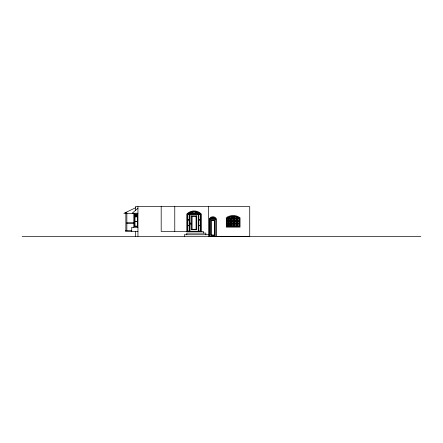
<?xml version="1.0" encoding="UTF-8"?>
<svg xmlns="http://www.w3.org/2000/svg" width="443" height="443" viewBox="0 0 443 443"><rect width="100%" height="100%" fill="white"/><g stroke="black" fill="none" stroke-linecap="round" stroke-linejoin="round"><path stroke-width="0.66" d="M196.559 229.779L196.061 229.286L196.061 216.367L196.559 215.868L191.592 215.868L191.592 229.779L196.559 229.779L196.559 215.868M191.592 229.779L192.09 229.286L192.09 216.367L191.592 215.868M214.705 235.244L214.705 220.177L211.062 220.177L211.062 235.244L214.705 235.244L214.705 220.177M211.062 235.244L211.062 220.177M137.95 208.249L132.152 213.221L137.95 213.221M135.464 207.839L123.879 213.332L134.102 213.332M126.853 212.391L125.856 212.391L125.856 230.609M187.45 231.434L187.45 214.047L200.701 214.047L200.701 231.434M187.45 214.213L189.77 214.213M189.936 214.213L198.215 214.213M198.381 214.213L200.701 214.213M137.363 214.379L136.173 214.379L136.173 216.201L137.363 216.201M135.995 216.201L134.805 216.201L134.805 214.379L135.995 214.379L135.935 216.201M192.09 216.367L196.061 216.367M134.567 216.533L137.54 216.533M137.363 216.865L134.805 216.865L134.805 221.334L137.363 221.334M226.96 218.189L239.381 218.189L239.381 226.467L226.96 226.467L226.96 218.189A10.35 10.35 0 0 1 239.381 218.189M209.988 236.324L209.988 218.931L215.785 218.931L215.785 236.324M209.988 219.097L215.785 219.097M187.865 219.844L189.355 219.844M198.796 219.844L200.286 219.844M187.865 220.01L189.355 220.01M198.796 220.01L200.286 220.01M211.228 220.343L214.539 220.343M137.363 221.666L134.805 221.666L134.805 226.135L137.363 226.135M126.853 222.907L134.14 222.907M126.853 223.156L134.14 223.156M187.865 225.515L189.355 225.515M198.796 225.515L200.286 225.515M187.865 225.681L189.355 225.681M198.796 225.681L200.286 225.681M137.95 227.298L131.737 227.298L131.737 231.434M192.09 229.286L196.061 229.286M131.488 230.609L125.53 230.609L125.53 231.434L137.95 231.434M187.45 231.351L189.77 231.351M189.936 231.351L198.215 231.351M198.381 231.351L200.701 231.351M208.332 234.751L184.316 234.751L184.316 236.407M211.228 235.078L214.539 235.078M208.332 236.324L249.73 236.324M22.15 236.407L420.85 236.407M249.73 236.407L249.73 206.593L135.464 206.593L135.464 210.613M236.28 218.189L236.28 226.467M233.173 218.189L233.173 226.467M230.067 218.189L230.067 226.467M216.444 236.324L216.444 218.931A3.954 3.954 0 0 0 209.323 218.931L209.323 236.324M208.332 206.593L208.332 236.407M205.845 234.751L205.845 233.09L186.802 233.09L186.802 234.751M203.365 233.09L203.365 231.434L161.191 231.434L161.191 206.593M201.36 231.434L201.36 214.047A10.012 10.012 0 0 0 186.791 214.047L186.791 231.434M198.381 214.047L198.381 231.434M198.215 214.047L198.215 231.434M189.936 214.047L189.936 231.434M189.77 214.047L189.77 231.434M174.769 206.593L174.769 231.434M137.95 206.593L137.95 236.407M137.363 214.047L137.363 226.467M136.228 214.379L136.228 216.201M135.464 231.252L135.464 236.407M134.86 214.379L134.86 216.201M134.86 216.865L134.86 221.334M134.86 221.666L134.86 226.135M134.567 214.047L134.567 226.467M133.808 213.221L133.808 227.298M126.853 213.066L126.853 230.609M187.45 214.047A10.073 10.073 0 0 1 200.701 214.047M209.988 218.931A3.455 3.455 0 0 1 215.785 218.931M190.512 223.161L190.994 223.294L190.512 223.161M190.595 223.931L190.911 224.014L190.595 223.931M210.519 218.648L212.574 218.687L211.843 217.784A3.206 3.206 0 0 0 210.519 218.648M213.67 217.718L212.884 218.687L212.097 217.718L213.67 217.718M213.93 217.784L213.194 218.687L215.276 218.687A3.206 3.206 0 0 0 213.93 217.784M195.812 212.07L194.073 213.714L192.34 212.07L195.812 212.07M196.382 212.175L194.759 213.714L199.56 213.587A9.74 9.74 0 0 0 196.382 212.175M234.773 216.594L233.173 217.856L231.567 216.594L234.773 216.594M235.305 216.677L233.81 217.856L238.29 217.856A10.017 10.017 0 0 0 235.305 216.677M188.591 213.587L193.392 213.714L191.769 212.175A9.74 9.74 0 0 0 188.591 213.587M227.547 216.998L226.301 217.834L226.301 227.132L240.045 227.132L240.045 217.834L238.799 216.998A11.014 11.014 0 0 0 227.547 216.998M137.54 214.047L134.395 214.047L134.395 226.467L137.54 226.467L137.54 214.047M189.355 214.628L187.865 214.628L187.865 231.024L189.355 231.024L189.355 214.628M200.286 214.628L198.796 214.628L198.796 231.024L200.286 231.024L200.286 214.628M232.531 217.856L228.051 217.856A10.017 10.017 0 0 1 231.041 216.677L232.531 217.856M228.35 218.521L227.292 218.521L227.292 220.835L228.35 220.835L228.35 218.521M229.734 218.521L228.682 218.521L228.682 220.835L229.734 220.835L229.734 218.521M231.456 218.521L230.399 218.521L230.399 220.835L231.456 220.835L231.456 218.521M232.841 218.521L231.783 218.521L231.783 220.835L232.841 220.835L232.841 218.521M234.557 218.521L233.505 218.521L233.505 220.835L234.557 220.835L234.557 218.521M235.947 218.521L234.89 218.521L234.89 220.835L235.947 220.835L235.947 218.521M237.664 218.521L236.606 218.521L236.606 220.835L237.664 220.835L237.664 218.521M239.054 218.521L237.996 218.521L237.996 220.835L239.054 220.835L239.054 218.521M228.35 221.168L227.292 221.168L227.292 223.488L228.35 223.488L228.35 221.168M229.734 221.168L228.682 221.168L228.682 223.488L229.734 223.488L229.734 221.168M231.456 221.168L230.399 221.168L230.399 223.488L231.456 223.488L231.456 221.168M232.841 221.168L231.783 221.168L231.783 223.488L232.841 223.488L232.841 221.168M234.557 221.168L233.505 221.168L233.505 223.488L234.557 223.488L234.557 221.168M235.947 221.168L234.89 221.168L234.89 223.488L235.947 223.488L235.947 221.168M237.664 221.168L236.606 221.168L236.606 223.488L237.664 223.488L237.664 221.168M239.054 221.168L237.996 221.168L237.996 223.488L239.054 223.488L239.054 221.168M228.35 223.82L227.292 223.82L227.292 226.135L228.35 226.135L228.35 223.82M229.734 223.82L228.682 223.82L228.682 226.135L229.734 226.135L229.734 223.82M231.456 223.82L230.399 223.82L230.399 226.135L231.456 226.135L231.456 223.82M232.841 223.82L231.783 223.82L231.783 226.135L232.841 226.135L232.841 223.82M234.557 223.82L233.505 223.82L233.505 226.135L234.557 226.135L234.557 223.82M235.947 223.82L234.89 223.82L234.89 226.135L235.947 226.135L235.947 223.82M237.664 223.82L236.606 223.82L236.606 226.135L237.664 226.135L237.664 223.82M239.054 223.82L237.996 223.82L237.996 226.135L239.054 226.135L239.054 223.82"/></g></svg>
